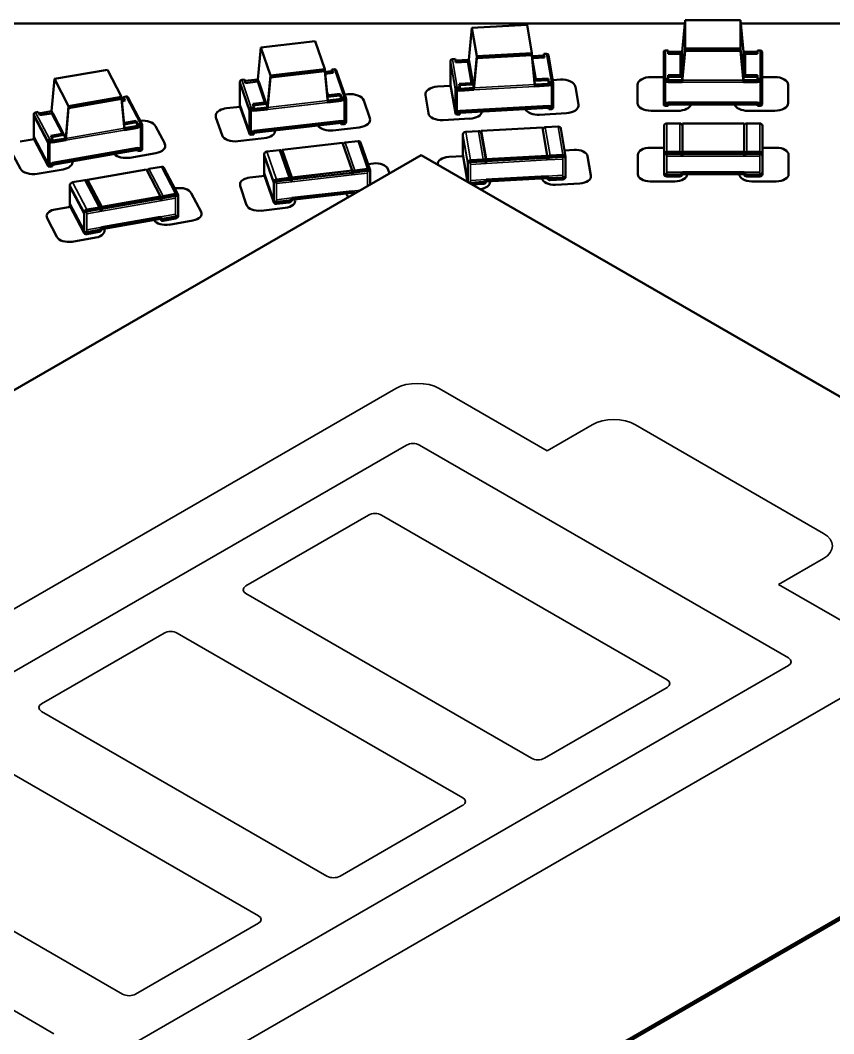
# Model space of a CAD drawing. Header units: inches. Extents: x -20.7 to 49, y -43 to 17.2.
# Drawn here: x -14.189 to -12.627, y -1.622 to 0.325 of the extents above; entities that cross this region are included whole.
import ezdxf

# ---------------------------------------------------------------- set-up
doc = ezdxf.new("R2010")
doc.units = ezdxf.units.IN
doc.header["$MEASUREMENT"] = 0
doc.layers.add('Visible (ANSI)', color=7, linetype='Continuous', lineweight=50)
doc.layers.add('Visible Narrow (ANSI)', color=7, linetype='Continuous', lineweight=35)

msp = doc.modelspace()

# ---------------------------------------------------------------- linework, layer by layer
at = {"layer": 'Visible (ANSI)'}
for p, q in [((-14.6665, 0.3194), (-12.9127, 0.3194)), ((-13.3217, 0.3108), (-13.2159, 0.3168)), ((-13.2159, 0.3168), (-13.2066, 0.2625)), ((-12.918, 0.2647), (-12.9121, 0.3254)), ((-12.9121, 0.3254), (-12.9121, 0.2709)), ((-12.9121, 0.3254), (-12.8058, 0.3254)), ((-12.8058, 0.3254), (-12.8058, 0.2709)), ((-12.8058, 0.3254), (-12.7999, 0.2647)), ((-12.8052, 0.3194), (-11.0506, 0.3194)), ((-13.3275, 0.2497), (-13.3217, 0.3108)), ((-13.3217, 0.3108), (-13.3124, 0.2565)), ((-13.7326, 0.2116), (-13.7268, 0.2731)), ((-13.7268, 0.2731), (-13.6225, 0.285)), ((-13.7268, 0.2731), (-13.7083, 0.2196)), ((-13.6225, 0.285), (-13.6041, 0.2315)), ((-13.3183, 0.1954), (-13.3124, 0.2565)), ((-13.3124, 0.2565), (-13.2066, 0.2625)), ((-13.3124, 0.2527), (-13.2066, 0.2587)), ((-13.2066, 0.2625), (-13.2007, 0.2021)), ((-13.2066, 0.2587), (-13.2007, 0.1983)), ((-13.206, 0.2566), (-13.1836, 0.2579)), ((-13.2053, 0.2527), (-13.1824, 0.254)), ((-13.1836, 0.2608), (-13.1783, 0.2611)), ((-13.1824, 0.254), (-13.1836, 0.2608)), ((-13.1836, 0.2608), (-13.1836, 0.2579)), ((-13.1836, 0.2579), (-13.1829, 0.254)), ((-13.1655, 0.2045), (-13.1748, 0.2588)), ((-12.9534, 0.2101), (-12.9534, 0.2647)), ((-12.9499, 0.2676), (-12.9446, 0.2676)), ((-12.9446, 0.2676), (-12.9446, 0.2608)), ((-12.9446, 0.2647), (-12.918, 0.2647)), ((-12.9446, 0.2608), (-12.9216, 0.2608)), ((-12.918, 0.2101), (-12.9121, 0.2709)), ((-12.918, 0.2063), (-12.9121, 0.267)), ((-12.918, 0.2647), (-12.918, 0.2579)), ((-12.918, 0.217), (-12.918, 0.2579)), ((-12.9121, 0.2709), (-12.8058, 0.2709)), ((-12.9121, 0.267), (-12.8058, 0.267)), ((-12.8058, 0.2709), (-12.7999, 0.2101)), ((-12.8058, 0.267), (-12.7999, 0.2063)), ((-12.7999, 0.2647), (-12.7999, 0.2579)), ((-12.7999, 0.2647), (-12.7733, 0.2647)), ((-12.7999, 0.217), (-12.7999, 0.2579)), ((-12.7964, 0.2608), (-12.7733, 0.2608)), ((-12.7733, 0.2676), (-12.768, 0.2676)), ((-12.7733, 0.2608), (-12.7733, 0.2676)), ((-12.7645, 0.2101), (-12.7645, 0.2647)), ((-13.3628, 0.2053), (-13.3628, 0.2477)), ((-13.3628, 0.2014), (-13.3628, 0.2439)), ((-13.3593, 0.2508), (-13.354, 0.2511)), ((-13.354, 0.2511), (-13.3528, 0.2443)), ((-13.3535, 0.2482), (-13.3275, 0.2497)), ((-13.3528, 0.2443), (-13.3299, 0.2456)), ((-13.3275, 0.2497), (-13.3265, 0.2437)), ((-13.3195, 0.2026), (-13.3264, 0.2433)), ((-13.3183, 0.1916), (-13.3124, 0.2527)), ((-14.1235, 0.2126), (-14.0218, 0.2304)), ((-14.0218, 0.2304), (-13.9944, 0.1782)), ((-13.7141, 0.1581), (-13.7083, 0.2196)), ((-13.7141, 0.1543), (-13.7083, 0.2157)), ((-13.7083, 0.2196), (-13.6041, 0.2315)), ((-13.7083, 0.2157), (-13.6041, 0.2277)), ((-13.6041, 0.2315), (-13.5983, 0.1714)), ((-13.6041, 0.2277), (-13.5983, 0.1676)), ((-13.6036, 0.2265), (-13.5907, 0.2279)), ((-13.6032, 0.2224), (-13.5884, 0.2242)), ((-13.5907, 0.2308), (-13.5855, 0.2314)), ((-13.5884, 0.2242), (-13.5907, 0.2308)), ((-13.5907, 0.2308), (-13.5907, 0.2279)), ((-13.5907, 0.2279), (-13.5893, 0.224)), ((-13.5637, 0.1762), (-13.5821, 0.2297)), ((-12.9778, 0.2163), (-12.9534, 0.2163)), ((-12.9216, 0.2198), (-12.9446, 0.2198)), ((-12.9446, 0.2198), (-12.9446, 0.213)), ((-12.9446, 0.217), (-12.918, 0.217)), ((-12.918, 0.217), (-12.918, 0.2101)), ((-12.7999, 0.217), (-12.7999, 0.2101)), ((-12.7999, 0.217), (-12.7733, 0.217)), ((-12.7733, 0.2198), (-12.7964, 0.2198)), ((-12.7733, 0.213), (-12.7733, 0.2198)), ((-12.7645, 0.2163), (-12.7401, 0.2163)), ((-14.1292, 0.1508), (-14.1235, 0.2126)), ((-14.1235, 0.2126), (-14.0961, 0.1604)), ((-13.7673, 0.1652), (-13.7673, 0.2077)), ((-13.7673, 0.1614), (-13.7673, 0.2038)), ((-13.7638, 0.2109), (-13.7586, 0.2115)), ((-13.7586, 0.2115), (-13.7563, 0.2049)), ((-13.7577, 0.2088), (-13.7326, 0.2116)), ((-13.7563, 0.2049), (-13.7337, 0.2075)), ((-13.7326, 0.2116), (-13.7308, 0.2064)), ((-13.7166, 0.1656), (-13.7304, 0.2057)), ((-13.3879, 0.1979), (-13.3625, 0.1993)), ((-13.3535, 0.1467), (-13.3628, 0.201)), ((-13.35, 0.1965), (-13.3447, 0.1968)), ((-13.323, 0.2049), (-13.3459, 0.2036)), ((-13.3459, 0.2036), (-13.3447, 0.1968)), ((-13.3454, 0.2007), (-13.3194, 0.2022)), ((-13.3447, 0.1939), (-13.3447, 0.1968)), ((-13.3447, 0.1939), (-13.3183, 0.1954)), ((-13.3194, 0.2022), (-13.3183, 0.1954)), ((-13.2014, 0.2089), (-13.1755, 0.2104)), ((-13.2007, 0.2021), (-13.1743, 0.2036)), ((-13.2007, 0.1983), (-13.1743, 0.1998)), ((-13.1755, 0.2133), (-13.1984, 0.212)), ((-13.1743, 0.2065), (-13.1755, 0.2133)), ((-13.1755, 0.2133), (-13.1755, 0.2104)), ((-13.1755, 0.2104), (-13.1743, 0.2036)), ((-13.1743, 0.2065), (-13.169, 0.2068)), ((-13.1743, 0.2065), (-13.1743, 0.2036)), ((-13.1743, 0.2027), (-13.169, 0.203)), ((-13.1743, 0.2027), (-13.1743, 0.1998)), ((-13.1665, 0.2105), (-13.1514, 0.2114)), ((-13.1655, 0.1617), (-13.1655, 0.2041)), ((-13.1655, 0.1578), (-13.1655, 0.2003)), ((-13.1231, 0.198), (-13.1172, 0.1632)), ((-13.0036, 0.1664), (-13.0036, 0.2014)), ((-12.9534, 0.1677), (-12.9534, 0.2101)), ((-12.9534, 0.1638), (-12.9534, 0.2063)), ((-12.9499, 0.213), (-12.9446, 0.213)), ((-12.9499, 0.2092), (-12.9446, 0.2092)), ((-12.9446, 0.2101), (-12.9446, 0.213)), ((-12.9446, 0.2101), (-12.918, 0.2101)), ((-12.9446, 0.2063), (-12.9446, 0.2092)), ((-12.9446, 0.2063), (-12.918, 0.2063)), ((-12.7999, 0.2101), (-12.7733, 0.2101)), ((-12.7999, 0.2063), (-12.7733, 0.2063)), ((-12.7733, 0.213), (-12.768, 0.213)), ((-12.7733, 0.213), (-12.7733, 0.2101)), ((-12.7733, 0.2092), (-12.768, 0.2092)), ((-12.7733, 0.2092), (-12.7733, 0.2063)), ((-12.7645, 0.1677), (-12.7645, 0.2101)), ((-12.7645, 0.1638), (-12.7645, 0.2063)), ((-12.7143, 0.2014), (-12.7143, 0.1664)), ((-14.0961, 0.1604), (-13.9944, 0.1782)), ((-13.9944, 0.1782), (-13.9887, 0.1184)), ((-13.9907, 0.178), (-13.9856, 0.1789)), ((-13.9873, 0.1715), (-13.9907, 0.178)), ((-13.9907, 0.178), (-13.9907, 0.1751)), ((-13.9551, 0.1254), (-13.9825, 0.1776)), ((-13.599, 0.1783), (-13.5745, 0.1811)), ((-13.5745, 0.184), (-13.5971, 0.1814)), ((-13.5722, 0.1773), (-13.5745, 0.184)), ((-13.5745, 0.184), (-13.5745, 0.1811)), ((-13.5745, 0.1811), (-13.5722, 0.1744)), ((-13.5722, 0.1773), (-13.567, 0.1779)), ((-13.5722, 0.1773), (-13.5722, 0.1744)), ((-13.5658, 0.1825), (-13.5598, 0.1832)), ((-13.5635, 0.133), (-13.5635, 0.1754)), ((-13.4052, 0.1468), (-13.4111, 0.1816)), ((-13.3535, 0.151), (-13.3535, 0.1934)), ((-13.3535, 0.1471), (-13.3535, 0.1896)), ((-13.35, 0.1927), (-13.3447, 0.193)), ((-13.3447, 0.1901), (-13.3447, 0.193)), ((-13.3447, 0.1901), (-13.3183, 0.1916)), ((-14.1017, 0.0986), (-14.0961, 0.1604)), ((-14.1017, 0.0948), (-14.0961, 0.1565)), ((-14.0961, 0.1565), (-13.9944, 0.1743)), ((-13.9944, 0.1743), (-13.9887, 0.1146)), ((-13.994, 0.1745), (-13.9907, 0.1751)), ((-13.9936, 0.1703), (-13.9873, 0.1715)), ((-13.9907, 0.1751), (-13.9887, 0.1712)), ((-13.7929, 0.1564), (-13.7668, 0.1594)), ((-13.7488, 0.1071), (-13.7672, 0.1606)), ((-13.7454, 0.1574), (-13.7402, 0.158)), ((-13.7199, 0.1673), (-13.7425, 0.1647)), ((-13.7425, 0.1647), (-13.7402, 0.158)), ((-13.7415, 0.1619), (-13.7164, 0.1648)), ((-13.7402, 0.1552), (-13.7141, 0.1581)), ((-13.7402, 0.1552), (-13.7402, 0.158)), ((-13.7164, 0.1648), (-13.7141, 0.1581)), ((-13.5983, 0.1714), (-13.5722, 0.1744)), ((-13.5983, 0.1676), (-13.5722, 0.1706)), ((-13.5722, 0.1735), (-13.567, 0.1741)), ((-13.5722, 0.1735), (-13.5722, 0.1706)), ((-13.5635, 0.1291), (-13.5635, 0.1716)), ((-13.5294, 0.1715), (-13.5176, 0.1372)), ((-13.3447, 0.1515), (-13.1743, 0.1612)), ((-13.3447, 0.1476), (-13.1743, 0.1573)), ((-13.1743, 0.1544), (-13.1748, 0.1573)), ((-13.1743, 0.1612), (-13.1743, 0.1583)), ((-13.1743, 0.1583), (-13.169, 0.1586)), ((-13.1743, 0.1573), (-13.1743, 0.1544)), ((-12.9499, 0.1648), (-12.9446, 0.1648)), ((-12.9499, 0.1609), (-12.9446, 0.1609)), ((-12.9446, 0.1677), (-12.7733, 0.1677)), ((-12.9446, 0.1648), (-12.9446, 0.1677)), ((-12.9446, 0.1638), (-12.7733, 0.1638)), ((-12.9446, 0.1609), (-12.9446, 0.1638)), ((-12.7733, 0.1677), (-12.7733, 0.1648)), ((-12.7733, 0.1648), (-12.768, 0.1648)), ((-12.7733, 0.1638), (-12.7733, 0.1609)), ((-12.7733, 0.1609), (-12.768, 0.1609)), ((-14.1631, 0.1025), (-14.1631, 0.1449)), ((-14.1631, 0.0986), (-14.1631, 0.141)), ((-14.1597, 0.1484), (-14.1546, 0.1493)), ((-14.1546, 0.1493), (-14.1512, 0.1428)), ((-14.1532, 0.1466), (-14.1292, 0.1508)), ((-14.1512, 0.1428), (-14.1291, 0.1466)), ((-14.1292, 0.1508), (-14.1267, 0.1462)), ((-14.1054, 0.1062), (-14.126, 0.1454)), ((-13.8132, 0.1389), (-13.8132, 0.1447)), ((-13.8014, 0.1046), (-13.8132, 0.1389)), ((-13.7489, 0.1117), (-13.7489, 0.1542)), ((-13.7489, 0.1079), (-13.7489, 0.1503)), ((-13.7454, 0.1536), (-13.7402, 0.1542)), ((-13.7402, 0.1513), (-13.7141, 0.1543)), ((-13.7402, 0.1513), (-13.7402, 0.1542)), ((-13.3255, 0.1364), (-13.3769, 0.1334)), ((-13.35, 0.1483), (-13.3447, 0.1486)), ((-13.35, 0.1444), (-13.3447, 0.1447)), ((-13.3447, 0.1486), (-13.3447, 0.1515)), ((-13.3447, 0.1447), (-13.3447, 0.1476)), ((-13.1404, 0.1469), (-13.1918, 0.144)), ((-13.1743, 0.1544), (-13.169, 0.1547)), ((-12.9261, 0.1515), (-12.9778, 0.1515)), ((-12.7401, 0.1515), (-12.7918, 0.1515)), ((-13.9894, 0.1254), (-13.9667, 0.1294)), ((-13.9667, 0.1323), (-13.9888, 0.1284)), ((-13.9887, 0.1184), (-13.9633, 0.1229)), ((-13.9887, 0.1146), (-13.9633, 0.119)), ((-13.9633, 0.1258), (-13.9667, 0.1323)), ((-13.9667, 0.1323), (-13.9667, 0.1294)), ((-13.9667, 0.1294), (-13.9633, 0.1229)), ((-13.9633, 0.1258), (-13.9582, 0.1267)), ((-13.9633, 0.1258), (-13.9633, 0.1229)), ((-13.9633, 0.1219), (-13.9582, 0.1228)), ((-13.9633, 0.1219), (-13.9633, 0.119)), ((-13.9548, 0.0819), (-13.9548, 0.1244)), ((-13.9548, 0.0781), (-13.9548, 0.1205)), ((-13.9293, 0.1221), (-13.9117, 0.0886)), ((-13.7402, 0.1127), (-13.5722, 0.132)), ((-13.7402, 0.1089), (-13.5722, 0.1282)), ((-13.5379, 0.1196), (-13.5886, 0.1138)), ((-13.5722, 0.1253), (-13.5732, 0.128)), ((-13.5722, 0.132), (-13.5722, 0.1291)), ((-13.5722, 0.1291), (-13.567, 0.1297)), ((-13.5722, 0.1282), (-13.5722, 0.1253)), ((-13.5722, 0.1253), (-13.567, 0.1259)), ((-13.3037, 0.1128), (-13.1862, 0.1195)), ((-13.1769, 0.0652), (-13.1862, 0.1195)), ((-13.1809, 0.1198), (-13.1562, 0.1212)), ((-13.1417, 0.0634), (-13.151, 0.1177)), ((-12.9528, 0.0682), (-12.9528, 0.1228)), ((-12.9475, 0.1271), (-12.9227, 0.1271)), ((-12.9173, 0.0725), (-12.9173, 0.1271)), ((-12.9173, 0.1271), (-12.7992, 0.1271)), ((-12.7992, 0.0725), (-12.7992, 0.1271)), ((-12.7939, 0.1271), (-12.7691, 0.1271)), ((-12.7638, 0.0682), (-12.7638, 0.1228)), ((-14.1354, 0.0454), (-14.1628, 0.0976)), ((-14.1086, 0.1075), (-14.1306, 0.1036)), ((-14.1306, 0.1036), (-14.1272, 0.0971)), ((-14.1292, 0.101), (-14.1052, 0.1052)), ((-14.1272, 0.0942), (-14.1017, 0.0986)), ((-14.1052, 0.1052), (-14.1017, 0.0986)), ((-13.7204, 0.0987), (-13.7711, 0.0929)), ((-13.7454, 0.1092), (-13.7402, 0.1098)), ((-13.7454, 0.1054), (-13.7402, 0.106)), ((-13.7402, 0.1098), (-13.7402, 0.1127)), ((-13.7402, 0.106), (-13.7402, 0.1089)), ((-13.339, 0.0717), (-13.339, 0.1064)), ((-13.339, 0.0679), (-13.339, 0.1026)), ((-13.3337, 0.1111), (-13.309, 0.1125)), ((-13.2945, 0.0547), (-13.3038, 0.109)), ((-13.2945, 0.0585), (-13.3037, 0.1128)), ((-13.3037, 0.1087), (-13.3037, 0.1128)), ((-13.2945, 0.0546), (-13.3037, 0.1089)), ((-13.3037, 0.1087), (-13.3037, 0.1089)), ((-14.189, 0.0922), (-14.1625, 0.0968)), ((-14.1357, 0.0503), (-14.1357, 0.0927)), ((-14.1357, 0.0464), (-14.1357, 0.0888)), ((-14.1323, 0.0962), (-14.1272, 0.0971)), ((-14.1323, 0.0923), (-14.1272, 0.0932)), ((-14.1272, 0.0942), (-14.1272, 0.0971)), ((-14.1272, 0.0903), (-14.1017, 0.0948)), ((-14.1272, 0.0903), (-14.1272, 0.0932)), ((-14.1272, 0.0518), (-13.9633, 0.0805)), ((-13.9633, 0.0805), (-13.9633, 0.0776)), ((-13.9633, 0.0776), (-13.9582, 0.0785)), ((-13.6858, 0.0767), (-13.57, 0.09)), ((-13.5515, 0.0365), (-13.57, 0.09)), ((-13.5648, 0.0906), (-13.5404, 0.0934)), ((-13.517, 0.0373), (-13.5354, 0.0908)), ((-12.9794, 0.0806), (-12.9528, 0.0806)), ((-12.7638, 0.0806), (-12.7372, 0.0806)), ((-13.4192, 0.0664), (-16.0332, -1.4429)), ((-14.1886, 0.0401), (-14.2062, 0.0736)), ((-14.1272, 0.0479), (-13.9633, 0.0766)), ((-13.9289, 0.07), (-13.9784, 0.0614)), ((-13.9633, 0.0737), (-13.9647, 0.0764)), ((-13.9633, 0.0766), (-13.9633, 0.0737)), ((-13.9633, 0.0737), (-13.9582, 0.0746)), ((-13.7206, 0.0336), (-13.7206, 0.0683)), ((-13.7206, 0.0298), (-13.7206, 0.0645)), ((-13.7154, 0.0733), (-13.691, 0.0761)), ((-13.6676, 0.02), (-13.686, 0.0735)), ((-13.6674, 0.0232), (-13.6858, 0.0767)), ((-13.6858, 0.0729), (-13.6858, 0.0767)), ((-11.7488, -0.898), (-13.4192, 0.0664)), ((-13.3663, 0.0628), (-13.3384, 0.0644)), ((-13.33, 0.0149), (-13.3389, 0.0673)), ((-13.2945, 0.0585), (-13.1769, 0.0652)), ((-13.2945, 0.0546), (-13.1769, 0.0613)), ((-13.2945, 0.0542), (-13.2945, 0.0585)), ((-13.1769, 0.0608), (-13.1769, 0.0652)), ((-13.1769, 0.057), (-13.1769, 0.0613)), ((-13.1716, 0.0655), (-13.147, 0.0669)), ((-13.1716, 0.0616), (-13.147, 0.063)), ((-13.1438, 0.0754), (-13.1253, 0.0765)), ((-13.1417, 0.0281), (-13.1417, 0.0628)), ((-13.1417, 0.0243), (-13.1417, 0.059)), ((-13.0995, 0.0642), (-13.0932, 0.0269)), ((-13.003, 0.0295), (-13.003, 0.067)), ((-12.9528, 0.0335), (-12.9528, 0.0682)), ((-12.9528, 0.0296), (-12.9528, 0.0643)), ((-12.9475, 0.0725), (-12.9227, 0.0725)), ((-12.9475, 0.0687), (-12.9227, 0.0687)), ((-12.9173, 0.0725), (-12.7992, 0.0725)), ((-12.9173, 0.0682), (-12.9173, 0.0725)), ((-12.9173, 0.0687), (-12.7992, 0.0687)), ((-12.9173, 0.0643), (-12.9173, 0.0687)), ((-12.7992, 0.0682), (-12.7992, 0.0725)), ((-12.7992, 0.0643), (-12.7992, 0.0687)), ((-12.7939, 0.0725), (-12.7691, 0.0725)), ((-12.7939, 0.0687), (-12.7691, 0.0687)), ((-12.7638, 0.0335), (-12.7638, 0.0682)), ((-12.7638, 0.0296), (-12.7638, 0.0643)), ((-12.7136, 0.067), (-12.7136, 0.0295)), ((-14.1323, 0.048), (-14.1272, 0.0489)), ((-14.1323, 0.0441), (-14.1272, 0.045)), ((-14.1272, 0.0489), (-14.1272, 0.0518)), ((-14.1272, 0.045), (-14.1272, 0.0479)), ((-13.9418, 0.0398), (-13.9181, 0.044)), ((-13.886, -0.0101), (-13.9134, 0.0421)), ((-13.5463, 0.0371), (-13.522, 0.0399)), ((-13.5211, 0.0492), (-13.5109, 0.0504)), ((-13.4831, 0.0397), (-13.4802, 0.0312)), ((-13.3297, 0.0174), (-13.3297, 0.0521)), ((-13.3297, 0.0147), (-13.3297, 0.0483)), ((-13.3244, 0.0568), (-13.2998, 0.0582)), ((-13.3244, 0.0529), (-13.2998, 0.0543)), ((-13.2945, 0.0503), (-13.2945, 0.0546)), ((-14.1069, 0.0389), (-14.1564, 0.0302)), ((-14.0599, 0.0191), (-13.9469, 0.0389)), ((-13.9195, -0.0133), (-13.9469, 0.0389)), ((-13.7484, 0.0231), (-13.7196, 0.0264)), ((-13.702, -0.0249), (-13.7204, 0.0286)), ((-13.6969, 0.0198), (-13.6726, 0.0226)), ((-13.6674, 0.0232), (-13.5515, 0.0365)), ((-13.6674, 0.0193), (-13.5515, 0.0326)), ((-13.6674, 0.0188), (-13.6674, 0.0232)), ((-13.6674, 0.0193), (-13.6674, 0.0195)), ((-13.5515, 0.0321), (-13.5515, 0.0365)), ((-13.5515, 0.0283), (-13.5515, 0.0326)), ((-13.5463, 0.0332), (-13.522, 0.036)), ((-13.5168, 0.01), (-13.5168, 0.0361)), ((-13.5168, 0.01), (-13.5168, 0.0323)), ((-13.2945, 0.0194), (-13.1769, 0.0261)), ((-13.2945, 0.0156), (-13.1769, 0.0223)), ((-13.1872, 0.0216), (-13.1872, 0.0217)), ((-13.1769, 0.0217), (-13.177, 0.0223)), ((-13.1716, 0.0221), (-13.147, 0.0235)), ((-13.1716, 0.0182), (-13.147, 0.0196)), ((-12.9475, 0.0291), (-12.9227, 0.0291)), ((-12.9475, 0.0253), (-12.9227, 0.0253)), ((-12.9173, 0.0335), (-12.7992, 0.0335)), ((-12.9173, 0.0296), (-12.7992, 0.0296)), ((-12.9085, 0.0296), (-12.9085, 0.0295)), ((-12.8081, 0.0295), (-12.8081, 0.0296)), ((-12.7939, 0.0291), (-12.7691, 0.0291)), ((-12.7939, 0.0253), (-12.7691, 0.0253)), ((-14.0939, -0.0259), (-14.0939, 0.0088)), ((-14.0939, -0.0297), (-14.0939, 0.005)), ((-14.0888, 0.0141), (-14.065, 0.0182)), ((-14.0329, -0.0358), (-14.0603, 0.0164)), ((-14.0325, -0.0331), (-14.0599, 0.0191)), ((-14.0599, 0.0156), (-14.0599, 0.0191)), ((-13.8924, 0.0022), (-13.8902, 0.0026)), ((-13.7669, 0.0071), (-13.7669, 0.0124)), ((-13.7543, -0.0297), (-13.7669, 0.0071)), ((-13.7021, -0.0199), (-13.7021, 0.0148)), ((-13.7021, -0.0237), (-13.7021, 0.011)), ((-13.6969, 0.0159), (-13.6726, 0.0187)), ((-13.6674, 0.015), (-13.6674, 0.0193)), ((-13.3244, 0.0134), (-13.2998, 0.0148)), ((-13.3211, 0.0097), (-13.2998, 0.0109)), ((-13.2871, 0.016), (-13.2871, 0.0159)), ((-13.1143, 0.012), (-13.1614, 0.0093)), ((-12.9321, 0.0158), (-12.9794, 0.0158)), ((-12.7372, 0.0158), (-12.7845, 0.0158)), ((-14.0325, -0.0331), (-13.9195, -0.0133)), ((-14.0325, -0.0369), (-13.9195, -0.0171)), ((-13.9195, -0.0176), (-13.9195, -0.0133)), ((-13.9195, -0.0215), (-13.9195, -0.0171)), ((-13.9144, -0.0124), (-13.8907, -0.0082)), ((-13.9144, -0.0163), (-13.8907, -0.0121)), ((-13.8856, -0.0464), (-13.8856, -0.0117)), ((-13.8856, -0.0503), (-13.8856, -0.0155)), ((-13.8607, -0.0065), (-13.8418, -0.0424)), ((-13.6674, -0.0159), (-13.5515, -0.0026)), ((-13.6674, -0.0197), (-13.5515, -0.0064)), ((-13.5514, -0.0076), (-13.5517, -0.0065)), ((-13.5463, -0.0063), (-13.5448, -0.0061)), ((-14.1219, -0.038), (-14.0927, -0.0329)), ((-14.066, -0.0835), (-14.0935, -0.0313)), ((-14.0613, -0.0381), (-14.0376, -0.034)), ((-14.0613, -0.042), (-14.0376, -0.0378)), ((-14.0325, -0.0369), (-14.0326, -0.0369)), ((-14.0325, -0.0374), (-14.0325, -0.0331)), ((-14.0325, -0.0413), (-14.0325, -0.0369)), ((-13.6801, -0.0351), (-13.7265, -0.0404)), ((-13.6969, -0.0236), (-13.6726, -0.0208)), ((-13.6969, -0.0275), (-13.6726, -0.0247)), ((-14.1376, -0.055), (-14.1385, -0.0497)), ((-14.1187, -0.0909), (-14.1376, -0.055)), ((-14.0664, -0.0781), (-14.0664, -0.0434)), ((-14.0664, -0.0819), (-14.0664, -0.0472)), ((-14.0325, -0.0721), (-13.9195, -0.0523)), ((-14.0325, -0.076), (-13.9195, -0.0562)), ((-13.9191, -0.0578), (-13.9199, -0.0563)), ((-13.9144, -0.0558), (-13.8907, -0.0516)), ((-13.9144, -0.0596), (-13.8907, -0.0555)), ((-14.0613, -0.0815), (-14.0376, -0.0774)), ((-13.8576, -0.0594), (-13.9028, -0.0673)), ((-14.0441, -0.092), (-14.0893, -0.1)), ((-14.0613, -0.0854), (-14.0376, -0.0812)), ((-14.3629, -2.4072), (-11.7488, -0.898)), ((-14.3629, -2.4111), (-11.7488, -0.9018))]:
    msp.add_line(p, q, dxfattribs=at)
for centre, major_axis, ratio, start_param, end_param in [((-13.1783, 0.2582), (0.00349, 0.0006), 0.812565, 0, 1.433057), ((-12.9499, 0.2647), (-0.00354, 0), 0.816497, 4.712389, 6.283185), ((-12.9216, 0.2579), (0.00354, 0), 0.816497, 0, 1.570796), ((-12.7964, 0.2579), (-0.00354, 0), 0.816497, 4.712389, 6.283185), ((-12.768, 0.2647), (0.00354, 0), 0.816497, 0, 1.570796), ((-13.3593, 0.2479), (-0.00349, -0.0006), 0.812565, 4.57465, 6.145446), ((-13.3299, 0.2427), (0.00349, 0.0006), 0.812565, 0, 1.433057), ((-13.2053, 0.2498), (0.00349, 0.0006), 0.812565, 1.433057, 1.529862), ((-13.5855, 0.2285), (0.00335, 0.00115), 0.800808, 0, 1.301594), ((-12.9778, 0.2014), (-0.0258, 0), 0.57735, 4.712382, 6.283193), ((-12.9216, 0.217), (0.00354, 0), 0.816497, 0, 1.570796), ((-12.7964, 0.217), (-0.00354, 0), 0.816497, 4.712389, 6.283185), ((-12.7401, 0.2014), (0.0258, 0), 0.57735, 6.283178, 7.853989), ((-13.7638, 0.2081), (-0.00335, -0.00115), 0.800808, 4.443187, 6.013983), ((-13.7337, 0.2046), (0.00335, 0.00115), 0.800808, 0, 1.301594), ((-13.3854, 0.1831), (-0.0258, 0), 0.57735, 4.81055, 6.38137), ((-13.3593, 0.2016), (-0.00349, -0.0006), 0.812565, 6.145446, 6.283185), ((-13.35, 0.1936), (-0.00349, -0.0006), 0.812565, 4.57465, 6.145446), ((-13.323, 0.202), (0.00349, 0.0006), 0.812565, 6.145446, 7.716242), ((-13.1984, 0.2091), (0.00349, 0.0006), 0.812565, 1.433057, 2.541619), ((-13.169, 0.2039), (0.00349, 0.0006), 0.812565, 6.145446, 7.716242), ((-13.169, 0.2001), (0.00349, 0.0006), 0.812565, 6.145446, 7.716242), ((-13.1488, 0.1965), (0.0258, 0), 0.57735, 0.098159, 1.668984), ((-12.9499, 0.2101), (-0.00354, 0), 0.816497, 4.712389, 6.283185), ((-12.9499, 0.2063), (-0.00354, 0), 0.816497, 4.712389, 6.283185), ((-12.768, 0.2101), (0.00354, 0), 0.816497, 0, 1.570796), ((-12.768, 0.2063), (0.00354, 0), 0.816497, 0, 1.570796), ((-13.9856, 0.176), (0.00314, 0.00165), 0.781339, 0, 1.18125), ((-13.5971, 0.1785), (0.00335, 0.00115), 0.800808, 1.301594, 1.934725), ((-13.567, 0.175), (0.00335, 0.00115), 0.800808, 6.013983, 7.584779), ((-13.5548, 0.1686), (0.0258, 0), 0.57735, 0.196347, 1.767148), ((-13.35, 0.1898), (-0.00349, -0.0006), 0.812565, 4.57465, 6.145446), ((-13.7879, 0.1418), (-0.0258, 0), 0.57735, 4.908735, 6.086839), ((-13.7638, 0.1618), (-0.00335, -0.00115), 0.800808, 6.013983, 6.283185), ((-13.7454, 0.1546), (-0.00335, -0.00115), 0.800808, 4.443187, 6.013983), ((-13.7199, 0.1644), (0.00335, 0.00115), 0.800808, 6.013983, 7.584779), ((-13.567, 0.1712), (0.00335, 0.00115), 0.800808, 6.013983, 7.584779), ((-13.169, 0.1615), (0.00349, 0.0006), 0.812565, 4.57465, 6.145446), ((-13.169, 0.1576), (0.00349, 0.0006), 0.812565, 4.57465, 6.145446), ((-13.1429, 0.1617), (0.0258, 0), 0.57735, 4.81055, 6.38137), ((-12.9778, 0.1664), (-0.0258, 0), 0.57735, 6.283178, 7.853989), ((-12.9499, 0.1677), (-0.00354, 0), 0.816497, 0, 1.570796), ((-12.9499, 0.1638), (-0.00354, 0), 0.816497, 0, 1.570796), ((-12.9261, 0.1664), (0.0258, 0), 0.57735, 4.712382, 6.110057), ((-12.7918, 0.1664), (-0.0258, 0), 0.57735, 0.173128, 1.570804), ((-12.768, 0.1677), (0.00354, 0), 0.816497, 4.712389, 6.283185), ((-12.768, 0.1638), (0.00354, 0), 0.816497, 4.712389, 6.283185), ((-12.7401, 0.1664), (0.0258, 0), 0.57735, 4.712382, 6.283193), ((-14.1597, 0.1455), (-0.00314, -0.00165), 0.781339, 4.322843, 5.893639), ((-14.1291, 0.1437), (0.00314, 0.00165), 0.781339, 0, 1.18125), ((-13.7454, 0.1507), (-0.00335, -0.00115), 0.800808, 4.443187, 6.013983), ((-13.543, 0.1343), (0.0258, 0), 0.57735, 4.908736, 6.479537), ((-13.3795, 0.1483), (-0.0258, 0), 0.57735, 0.098159, 1.668984), ((-13.35, 0.1512), (-0.00349, -0.0006), 0.812565, 6.145446, 7.716242), ((-13.35, 0.1473), (-0.00349, -0.0006), 0.812565, 6.145446, 7.716242), ((-13.328, 0.1512), (0.0258, 0), 0.57735, 4.81055, 6.205863), ((-13.1943, 0.1588), (-0.0258, 0), 0.57735, 0.273666, 1.668984), ((-13.9888, 0.1256), (0.00314, 0.00165), 0.781339, 1.18125, 1.445249), ((-13.954, 0.1178), (0.0258, 0), 0.57735, 0.29452, 1.755292), ((-13.9582, 0.1238), (0.00314, 0.00165), 0.781339, 5.893639, 7.464435), ((-13.9582, 0.1199), (0.00314, 0.00165), 0.781339, 5.893639, 7.464435), ((-13.5936, 0.1285), (-0.0258, 0), 0.57735, 0.378945, 1.767148), ((-13.567, 0.1326), (0.00335, 0.00115), 0.800808, 4.443187, 6.013983), ((-13.567, 0.1287), (0.00335, 0.00115), 0.800808, 4.443187, 6.013983), ((-13.1809, 0.1154), (0.00524, 0.00089), 0.812565, 1.433057, 2.592933), ((-13.1562, 0.1168), (0.00524, 0.00089), 0.812565, 0, 1.433057), ((-12.9475, 0.1228), (-0.00531, 0), 0.816497, 4.712389, 6.283185), ((-12.9227, 0.1228), (0.00531, 0), 0.816497, 0, 1.570796), ((-12.7939, 0.1228), (-0.00531, 0), 0.816497, 4.712389, 6.283185), ((-12.7691, 0.1228), (0.00531, 0), 0.816497, 0, 1.570796), ((-14.1597, 0.0992), (-0.00314, -0.00165), 0.781339, 5.893639, 6.283185), ((-14.1086, 0.1046), (0.00314, 0.00165), 0.781339, 5.893639, 7.464435), ((-13.7761, 0.1075), (-0.0258, 0), 0.57735, 0.196347, 1.767148), ((-13.7454, 0.1121), (-0.00335, -0.00115), 0.800808, 6.013983, 7.584779), ((-13.7454, 0.1083), (-0.00335, -0.00115), 0.800808, 6.013983, 7.584779), ((-13.7254, 0.1133), (0.0258, 0), 0.57735, 4.908736, 6.296935), ((-13.3337, 0.1067), (-0.00524, -0.00089), 0.812565, 4.57465, 6.145446), ((-13.309, 0.1081), (0.00524, 0.00089), 0.812565, 0, 1.433057), ((-14.1323, 0.0933), (-0.00314, -0.00165), 0.781339, 4.322843, 5.893639), ((-14.1323, 0.0894), (-0.00314, -0.00165), 0.781339, 4.322843, 5.893639), ((-13.9582, 0.0813), (0.00314, 0.00165), 0.781339, 4.322843, 5.893639), ((-13.9582, 0.0775), (0.00314, 0.00165), 0.781339, 4.322843, 5.893639), ((-13.9364, 0.0843), (0.0258, 0), 0.57735, 5.006905, 6.577724), ((-13.5648, 0.0862), (0.00503, 0.00173), 0.800808, 1.301594, 2.343426), ((-13.5404, 0.089), (0.00503, 0.00173), 0.800808, 0, 1.301594), ((-12.9794, 0.067), (-0.0236, 0), 0.57735, 4.712395, 6.283179), ((-12.7372, 0.067), (0.0236, 0), 0.57735, 0.000006, 1.57079), ((-13.9859, 0.0757), (-0.0258, 0), 0.57735, 0.48889, 1.865322), ((-13.7154, 0.0689), (-0.00503, -0.00173), 0.800808, 4.443187, 6.013983), ((-13.691, 0.0717), (0.00503, 0.00173), 0.800808, 0, 1.301594), ((-13.364, 0.0492), (-0.0236, 0), 0.57735, 4.810574, 6.362865), ((-13.3337, 0.0682), (-0.00524, -0.00089), 0.812565, 6.145446, 6.283185), ((-13.1716, 0.0611), (-0.00524, -0.00089), 0.812565, 4.57465, 6.145446), ((-13.1716, 0.0573), (-0.00524, -0.00089), 0.812565, 4.57465, 6.145446), ((-13.147, 0.0625), (0.00524, 0.00089), 0.812565, 6.145446, 7.716242), ((-13.147, 0.0587), (0.00524, 0.00089), 0.812565, 6.145446, 7.716242), ((-13.123, 0.0629), (0.0236, 0), 0.57735, 0.098172, 1.668971), ((-12.9475, 0.0682), (-0.00531, 0), 0.816497, 4.712389, 6.283185), ((-12.9475, 0.0643), (-0.00531, 0), 0.816497, 4.712389, 6.283185), ((-12.9227, 0.0682), (0.00531, 0), 0.816497, 0, 1.570796), ((-12.9227, 0.0643), (0.00531, 0), 0.816497, 0, 1.570796), ((-12.7939, 0.0682), (-0.00531, 0), 0.816497, 4.712389, 6.283185), ((-12.7939, 0.0643), (-0.00531, 0), 0.816497, 4.712389, 6.283185), ((-12.7691, 0.0682), (0.00531, 0), 0.816497, 0, 1.570796), ((-12.7691, 0.0643), (0.00531, 0), 0.816497, 0, 1.570796), ((-14.1639, 0.0445), (-0.0258, 0), 0.57735, 0.29452, 1.865322), ((-14.1323, 0.0509), (-0.00314, -0.00165), 0.781339, 5.893639, 7.464435), ((-14.1323, 0.047), (-0.00314, -0.00165), 0.781339, 5.893639, 7.464435), ((-14.1144, 0.0531), (0.0258, 0), 0.57735, 5.006905, 6.38335), ((-13.9418, 0.0355), (0.00471, 0.00247), 0.781339, 1.18125, 2.147559), ((-13.9181, 0.0396), (0.00471, 0.00247), 0.781339, 0, 1.18125), ((-13.522, 0.0355), (0.00503, 0.00173), 0.800808, 6.013983, 7.584779), ((-13.5063, 0.037), (0.0236, 0), 0.57735, 0.196363, 1.767133), ((-13.3244, 0.0524), (-0.00524, -0.00089), 0.812565, 4.57465, 6.145446), ((-13.3244, 0.0486), (-0.00524, -0.00089), 0.812565, 4.57465, 6.145446), ((-13.2998, 0.0539), (0.00524, 0.00089), 0.812565, 6.145446, 7.716242), ((-13.2998, 0.05), (0.00524, 0.00089), 0.812565, 6.145446, 7.716242), ((-13.7438, 0.0097), (-0.0236, 0), 0.57735, 4.908741, 6.086833), ((-13.7154, 0.0304), (-0.00503, -0.00173), 0.800808, 6.013983, 6.283185), ((-13.6969, 0.0154), (-0.00503, -0.00173), 0.800808, 4.443187, 6.013983), ((-13.6726, 0.0182), (0.00503, 0.00173), 0.800808, 6.013983, 7.584779), ((-13.5463, 0.0327), (-0.00503, -0.00173), 0.800808, 4.443187, 6.013983), ((-13.5463, 0.0289), (-0.00503, -0.00173), 0.800808, 4.443187, 6.013983), ((-13.522, 0.0317), (0.00503, 0.00173), 0.800808, 6.013983, 7.584779), ((-13.1637, 0.0229), (-0.0236, 0), 0.57735, 0.098172, 1.668971), ((-13.1716, 0.0264), (-0.00524, -0.00089), 0.812565, 6.145446, 7.716242), ((-13.1716, 0.0226), (-0.00524, -0.00089), 0.812565, 6.145446, 7.716242), ((-13.147, 0.0278), (0.00524, 0.00089), 0.812565, 4.57465, 6.145446), ((-13.147, 0.024), (0.00524, 0.00089), 0.812565, 4.57465, 6.145446), ((-13.1167, 0.0256), (0.0236, 0), 0.57735, 4.810574, 6.381354), ((-12.9794, 0.0295), (-0.0236, 0), 0.57735, 0.000006, 1.57079), ((-12.9475, 0.0335), (-0.00531, 0), 0.816497, 0, 1.570796), ((-12.9475, 0.0296), (-0.00531, 0), 0.816497, 0, 1.570796), ((-12.9321, 0.0295), (0.0236, 0), 0.57735, 4.712395, 6.283179), ((-12.9227, 0.0335), (0.00531, 0), 0.816497, 4.712389, 6.283185), ((-12.9227, 0.0296), (0.00531, 0), 0.816497, 4.712389, 6.283185), ((-12.7845, 0.0295), (-0.0236, 0), 0.57735, 0.000006, 1.57079), ((-12.7939, 0.0335), (-0.00531, 0), 0.816497, 0, 1.570796), ((-12.7939, 0.0296), (-0.00531, 0), 0.816497, 0, 1.570796), ((-12.7691, 0.0335), (0.00531, 0), 0.816497, 4.712389, 6.283185), ((-12.7691, 0.0296), (0.00531, 0), 0.816497, 4.712389, 6.283185), ((-12.7372, 0.0295), (0.0236, 0), 0.57735, 4.712395, 6.283179), ((-14.0888, 0.0097), (-0.00471, -0.00247), 0.781339, 4.322843, 5.893639), ((-14.065, 0.0139), (0.00471, 0.00247), 0.781339, 0, 1.18125), ((-13.8833, -0.0104), (0.0236, 0), 0.57735, 0.294533, 1.865314), ((-13.6969, 0.0116), (-0.00503, -0.00173), 0.800808, 4.443187, 6.013983), ((-13.6726, 0.0144), (0.00503, 0.00173), 0.800808, 6.013983, 7.584779), ((-13.3244, 0.0177), (-0.00524, -0.00089), 0.812565, 6.145446, 7.716242), ((-13.3106, 0.0145), (0.0236, 0), 0.57735, 4.900283, 6.381354), ((-13.2998, 0.0191), (0.00524, 0.00089), 0.812565, 4.57465, 6.145446), ((-13.2998, 0.0153), (0.00524, 0.00089), 0.812565, 4.57465, 6.145446), ((-13.9144, -0.0167), (-0.00471, -0.00247), 0.781339, 4.322843, 5.893639), ((-13.9144, -0.0206), (-0.00471, -0.00247), 0.781339, 4.322843, 5.893639), ((-13.8907, -0.0126), (0.00471, 0.00247), 0.781339, 5.893639, 7.464435), ((-13.8907, -0.0164), (0.00471, 0.00247), 0.781339, 5.893639, 7.464435), ((-13.6847, -0.0217), (0.0236, 0), 0.57735, 4.90874, 6.478702), ((-13.6726, -0.0165), (0.00503, 0.00173), 0.800808, 4.443187, 6.013983), ((-13.5399, -0.0051), (-0.0236, 0), 0.57735, 0.197195, 0.694989), ((-13.5463, -0.002), (-0.00503, -0.00173), 0.800808, 6.013983, 7.584779), ((-13.5463, -0.0058), (-0.00503, -0.00173), 0.800808, 6.013983, 6.765428), ((-14.115, -0.051), (-0.0236, 0), 0.57735, 5.006908, 6.185014), ((-14.0888, -0.0288), (-0.00471, -0.00247), 0.781339, 5.893639, 6.283185), ((-14.0613, -0.0425), (-0.00471, -0.00247), 0.781339, 4.322843, 5.893639), ((-14.0376, -0.0383), (0.00471, 0.00247), 0.781339, 5.893639, 7.464435), ((-14.0376, -0.0422), (0.00471, 0.00247), 0.781339, 5.893639, 7.464435), ((-13.7311, -0.027), (-0.0236, 0), 0.57735, 0.196363, 1.767133), ((-13.6969, -0.0193), (-0.00503, -0.00173), 0.800808, 6.013983, 7.584779), ((-13.6969, -0.0231), (-0.00503, -0.00173), 0.800808, 6.013983, 7.584779), ((-13.6726, -0.0203), (0.00503, 0.00173), 0.800808, 4.443187, 6.013983), ((-14.0613, -0.0463), (-0.00471, -0.00247), 0.781339, 4.322843, 5.893639), ((-13.9096, -0.0542), (-0.0236, 0), 0.57735, 0.310539, 1.865314), ((-13.9144, -0.0515), (-0.00471, -0.00247), 0.781339, 5.893639, 7.464435), ((-13.9144, -0.0553), (-0.00471, -0.00247), 0.781339, 5.893639, 7.464435), ((-13.8907, -0.0473), (0.00471, 0.00247), 0.781339, 4.322843, 5.893639), ((-13.8907, -0.0512), (0.00471, 0.00247), 0.781339, 4.322843, 5.893639), ((-13.8644, -0.0463), (0.0236, 0), 0.57735, 5.006922, 6.577703), ((-14.0509, -0.079), (0.0236, 0), 0.57735, 5.006922, 6.561698), ((-14.0376, -0.073), (0.00471, 0.00247), 0.781339, 4.322843, 5.893639), ((-14.0376, -0.0769), (0.00471, 0.00247), 0.781339, 4.322843, 5.893639), ((-14.0961, -0.0869), (-0.0236, 0), 0.57735, 0.294533, 1.865314), ((-14.0613, -0.0772), (-0.00471, -0.00247), 0.781339, 5.893639, 7.464435), ((-14.0613, -0.081), (-0.00471, -0.00247), 0.781339, 5.893639, 7.464435)]:
    msp.add_ellipse(centre, major_axis=major_axis, ratio=ratio, start_param=start_param, end_param=end_param, dxfattribs=at)
at = {"layer": 'Visible Narrow (ANSI)'}
for p, q in [((-13.169, 0.2068), (-13.1783, 0.2611)), ((-12.9499, 0.213), (-12.9499, 0.2676)), ((-12.9216, 0.2198), (-12.9216, 0.2608)), ((-12.7964, 0.2198), (-12.7964, 0.2608)), ((-12.768, 0.213), (-12.768, 0.2676)), ((-13.3535, 0.1934), (-13.3628, 0.2477)), ((-13.3535, 0.1896), (-13.3628, 0.2439)), ((-13.35, 0.1965), (-13.3593, 0.2508)), ((-13.323, 0.2049), (-13.3299, 0.2456)), ((-13.1984, 0.212), (-13.2053, 0.2527)), ((-13.567, 0.1779), (-13.5855, 0.2314)), ((-13.7489, 0.1542), (-13.7673, 0.2077)), ((-13.7489, 0.1503), (-13.7673, 0.2038)), ((-13.7454, 0.1574), (-13.7638, 0.2109)), ((-13.7199, 0.1673), (-13.7337, 0.2075)), ((-13.3535, 0.151), (-13.3628, 0.2053)), ((-13.3535, 0.1471), (-13.3628, 0.2014)), ((-13.2007, 0.2021), (-13.3183, 0.1954)), ((-13.2007, 0.1983), (-13.3183, 0.1916)), ((-13.1743, 0.2036), (-13.169, 0.2039)), ((-13.1743, 0.1998), (-13.169, 0.2001)), ((-13.169, 0.1615), (-13.169, 0.2039)), ((-13.169, 0.1576), (-13.169, 0.2001)), ((-12.9499, 0.2101), (-12.9446, 0.2101)), ((-12.9499, 0.1677), (-12.9499, 0.2101)), ((-12.9499, 0.2063), (-12.9446, 0.2063)), ((-12.9499, 0.1638), (-12.9499, 0.2063)), ((-12.7999, 0.2101), (-12.918, 0.2101)), ((-12.7999, 0.2063), (-12.918, 0.2063)), ((-12.7733, 0.2101), (-12.768, 0.2101)), ((-12.7733, 0.2063), (-12.768, 0.2063)), ((-12.768, 0.1677), (-12.768, 0.2101)), ((-12.768, 0.1638), (-12.768, 0.2063)), ((-13.9582, 0.1267), (-13.9856, 0.1789)), ((-13.5971, 0.1814), (-13.6001, 0.19)), ((-13.35, 0.1936), (-13.3447, 0.1939)), ((-13.35, 0.1512), (-13.35, 0.1936)), ((-13.35, 0.1898), (-13.3447, 0.1901)), ((-13.35, 0.1473), (-13.35, 0.1898)), ((-13.7489, 0.1117), (-13.7673, 0.1652)), ((-13.7489, 0.1079), (-13.7673, 0.1614)), ((-13.5983, 0.1714), (-13.7141, 0.1581)), ((-13.5983, 0.1676), (-13.7141, 0.1543)), ((-13.5722, 0.1744), (-13.567, 0.175)), ((-13.5722, 0.1706), (-13.567, 0.1712)), ((-13.567, 0.1326), (-13.567, 0.175)), ((-13.567, 0.1287), (-13.567, 0.1712)), ((-13.1743, 0.1612), (-13.169, 0.1615)), ((-13.1743, 0.1573), (-13.169, 0.1576)), ((-12.9499, 0.1677), (-12.9446, 0.1677)), ((-12.9499, 0.1638), (-12.9446, 0.1638)), ((-12.7733, 0.1677), (-12.768, 0.1677)), ((-12.7733, 0.1638), (-12.768, 0.1638)), ((-14.1357, 0.0927), (-14.1631, 0.1449)), ((-14.1357, 0.0888), (-14.1631, 0.141)), ((-14.1323, 0.0962), (-14.1597, 0.1484)), ((-14.1086, 0.1075), (-14.1291, 0.1466)), ((-13.7454, 0.1546), (-13.7402, 0.1552)), ((-13.7454, 0.1121), (-13.7454, 0.1546)), ((-13.7454, 0.1507), (-13.7402, 0.1513)), ((-13.7454, 0.1083), (-13.7454, 0.1507)), ((-13.35, 0.1512), (-13.3447, 0.1515)), ((-13.35, 0.1473), (-13.3447, 0.1476)), ((-13.9887, 0.1184), (-14.1017, 0.0986)), ((-13.9888, 0.1284), (-13.9899, 0.1306)), ((-13.9633, 0.1229), (-13.9582, 0.1238)), ((-13.9633, 0.119), (-13.9582, 0.1199)), ((-13.9582, 0.0813), (-13.9582, 0.1238)), ((-13.9582, 0.0775), (-13.9582, 0.1199)), ((-13.5722, 0.132), (-13.567, 0.1326)), ((-13.5722, 0.1282), (-13.567, 0.1287)), ((-13.1716, 0.0655), (-13.1809, 0.1198)), ((-13.147, 0.0669), (-13.1562, 0.1212)), ((-12.9475, 0.0725), (-12.9475, 0.1271)), ((-12.9227, 0.0725), (-12.9227, 0.1271)), ((-12.7939, 0.0725), (-12.7939, 0.1271)), ((-12.7691, 0.0725), (-12.7691, 0.1271)), ((-14.1357, 0.0503), (-14.1631, 0.1025)), ((-14.1357, 0.0464), (-14.1631, 0.0986)), ((-13.9887, 0.1146), (-14.1017, 0.0948)), ((-13.7454, 0.1121), (-13.7402, 0.1127)), ((-13.7454, 0.1083), (-13.7402, 0.1089)), ((-13.3297, 0.0521), (-13.339, 0.1064)), ((-13.3297, 0.0483), (-13.339, 0.1026)), ((-13.3244, 0.0568), (-13.3337, 0.1111)), ((-13.2998, 0.0582), (-13.309, 0.1125)), ((-14.1323, 0.0933), (-14.1272, 0.0942)), ((-14.1323, 0.0509), (-14.1323, 0.0933)), ((-14.1323, 0.0894), (-14.1272, 0.0903)), ((-14.1323, 0.047), (-14.1323, 0.0894)), ((-13.9633, 0.0805), (-13.9582, 0.0813)), ((-13.5463, 0.0371), (-13.5648, 0.0906)), ((-13.522, 0.0399), (-13.5404, 0.0934)), ((-13.9633, 0.0766), (-13.9582, 0.0775)), ((-13.7021, 0.0148), (-13.7206, 0.0683)), ((-13.7021, 0.011), (-13.7206, 0.0645)), ((-13.6969, 0.0198), (-13.7154, 0.0733)), ((-13.6726, 0.0226), (-13.691, 0.0761)), ((-13.3297, 0.0174), (-13.339, 0.0717)), ((-13.3299, 0.0149), (-13.339, 0.0679)), ((-13.2945, 0.0542), (-13.1769, 0.0608)), ((-13.1769, 0.0608), (-13.147, 0.0625)), ((-13.1769, 0.057), (-13.147, 0.0587)), ((-13.147, 0.0278), (-13.147, 0.0625)), ((-13.147, 0.024), (-13.147, 0.0587)), ((-12.9475, 0.0335), (-12.9475, 0.0682)), ((-12.9475, 0.0682), (-12.9173, 0.0682)), ((-12.9475, 0.0296), (-12.9475, 0.0643)), ((-12.9475, 0.0643), (-12.9173, 0.0643)), ((-12.9173, 0.0682), (-12.7992, 0.0682)), ((-12.9173, 0.0643), (-12.7992, 0.0643)), ((-12.7992, 0.0682), (-12.7691, 0.0682)), ((-12.7992, 0.0643), (-12.7691, 0.0643)), ((-12.7691, 0.0335), (-12.7691, 0.0682)), ((-12.7691, 0.0296), (-12.7691, 0.0643)), ((-14.1323, 0.0509), (-14.1272, 0.0518)), ((-14.1323, 0.047), (-14.1272, 0.0479)), ((-13.9144, -0.0124), (-13.9418, 0.0398)), ((-13.8907, -0.0082), (-13.9181, 0.044)), ((-13.3244, 0.0524), (-13.2945, 0.0542)), ((-13.3244, 0.0177), (-13.3244, 0.0524)), ((-13.3244, 0.0486), (-13.2945, 0.0503)), ((-13.3244, 0.0139), (-13.3244, 0.0486)), ((-13.2945, 0.0503), (-13.1769, 0.057)), ((-13.7021, -0.0199), (-13.7206, 0.0336)), ((-13.7021, -0.0237), (-13.7206, 0.0298)), ((-13.6674, 0.0188), (-13.5515, 0.0321)), ((-13.6674, 0.015), (-13.5515, 0.0283)), ((-13.5515, 0.0321), (-13.522, 0.0355)), ((-13.5515, 0.0283), (-13.522, 0.0317)), ((-13.522, 0.007), (-13.522, 0.0355)), ((-13.522, 0.007), (-13.522, 0.0317)), ((-13.1769, 0.0261), (-13.147, 0.0278)), ((-13.1769, 0.0223), (-13.147, 0.024)), ((-12.9475, 0.0335), (-12.9173, 0.0335)), ((-12.9475, 0.0296), (-12.9173, 0.0296)), ((-12.7992, 0.0335), (-12.7691, 0.0335)), ((-12.7992, 0.0296), (-12.7691, 0.0296)), ((-14.0664, -0.0434), (-14.0939, 0.0088)), ((-14.0664, -0.0472), (-14.0939, 0.005)), ((-14.0613, -0.0381), (-14.0888, 0.0141)), ((-14.0376, -0.034), (-14.065, 0.0182)), ((-13.6969, 0.0154), (-13.6674, 0.0188)), ((-13.6969, -0.0193), (-13.6969, 0.0154)), ((-13.6969, 0.0116), (-13.6674, 0.015)), ((-13.6969, -0.0231), (-13.6969, 0.0116)), ((-13.3244, 0.0177), (-13.2945, 0.0194)), ((-13.3244, 0.0139), (-13.2945, 0.0156)), ((-14.0325, -0.0374), (-13.9195, -0.0176)), ((-13.9195, -0.0176), (-13.8907, -0.0126)), ((-13.9195, -0.0215), (-13.8907, -0.0164)), ((-13.8907, -0.0473), (-13.8907, -0.0126)), ((-13.8907, -0.0512), (-13.8907, -0.0164)), ((-13.6969, -0.0193), (-13.6674, -0.0159)), ((-13.5515, -0.0026), (-13.5354, -0.0007)), ((-13.5515, -0.0064), (-13.5437, -0.0055)), ((-14.0664, -0.0781), (-14.0939, -0.0259)), ((-14.0664, -0.0819), (-14.0939, -0.0297)), ((-14.0613, -0.0425), (-14.0325, -0.0374)), ((-14.0325, -0.0413), (-13.9195, -0.0215)), ((-13.6969, -0.0231), (-13.6674, -0.0197)), ((-14.0613, -0.0463), (-14.0325, -0.0413)), ((-14.0613, -0.0772), (-14.0613, -0.0425)), ((-14.0613, -0.081), (-14.0613, -0.0463)), ((-13.9195, -0.0523), (-13.8907, -0.0473)), ((-13.9195, -0.0562), (-13.8907, -0.0512)), ((-14.0613, -0.0772), (-14.0325, -0.0721)), ((-14.0613, -0.081), (-14.0325, -0.076)), ((-13.4681, -0.3822), (-15.3503, -1.4689)), ((-13.1775, -0.5017), (-13.3845, -0.3822)), ((-13.0911, -0.4519), (-13.1775, -0.5017)), ((-12.6465, -0.6604), (-13.0076, -0.4519)), ((-15.1623, -1.4809), (-13.4472, -0.4907)), ((-13.4221, -0.4907), (-12.7137, -0.8997)), ((-13.5202, -0.6252), (-13.7559, -0.7613)), ((-12.9467, -0.9418), (-13.4951, -0.6252)), ((-12.7329, -0.7584), (-12.6465, -0.7086)), ((-12.5258, -0.878), (-12.7329, -0.7584)), ((-13.7559, -0.7758), (-13.2075, -1.0924)), ((-13.9127, -0.8519), (-14.1484, -0.9879)), ((-13.3393, -1.1685), (-13.8877, -0.8519)), ((-12.7137, -0.9142), (-14.4288, -1.9044)), ((-14.408, -2.0129), (-12.5258, -0.9262)), ((-13.1825, -1.0924), (-12.9467, -0.9563)), ((-14.1484, -1.0024), (-13.6, -1.319)), ((-13.7318, -1.3951), (-14.2802, -1.0785)), ((-13.575, -1.319), (-13.3393, -1.1829)), ((-14.541, -1.229), (-13.9926, -1.5457)), ((-14.1243, -1.6217), (-14.6727, -1.3051)), ((-13.9675, -1.5457), (-13.7318, -1.4096))]:
    msp.add_line(p, q, dxfattribs=at)
for centre, major_axis, start_param, end_param in [((-13.4263, -0.4063), (-0.0591, 0), 3.926991, 5.497787), ((-13.0493, -0.476), (-0.0591, 0), 3.926991, 5.497787), ((-13.4347, -0.4979), (0.0177, 0), 0.785398, 2.356194), ((-13.5077, -0.6325), (-0.0177, 0), 3.926991, 5.497787), ((-12.6883, -0.6845), (0.0591, 0), 5.497787, 7.068583), ((-13.7434, -0.7686), (-0.0177, 0), 5.497787, 7.068583), ((-13.9002, -0.8591), (-0.0177, 0), 3.926991, 5.497787), ((-12.7262, -0.9069), (0.0177, 0), 5.497787, 7.068583), ((-12.9593, -0.9491), (0.0177, 0), 5.497787, 7.068583), ((-14.1359, -0.9952), (-0.0177, 0), 5.497787, 7.068583), ((-13.195, -1.0852), (0.0177, 0), 3.926991, 5.497787), ((-13.3518, -1.1757), (0.0177, 0), 5.497787, 7.068583), ((-13.5875, -1.3118), (0.0177, 0), 3.926991, 5.497787), ((-13.7443, -1.4023), (0.0177, 0), 5.497787, 7.068583), ((-13.98, -1.5384), (0.0177, 0), 3.926991, 5.497787)]:
    msp.add_ellipse(centre, major_axis=major_axis, ratio=0.57735, start_param=start_param, end_param=end_param, dxfattribs=at)

doc.saveas('drawing.dxf')
